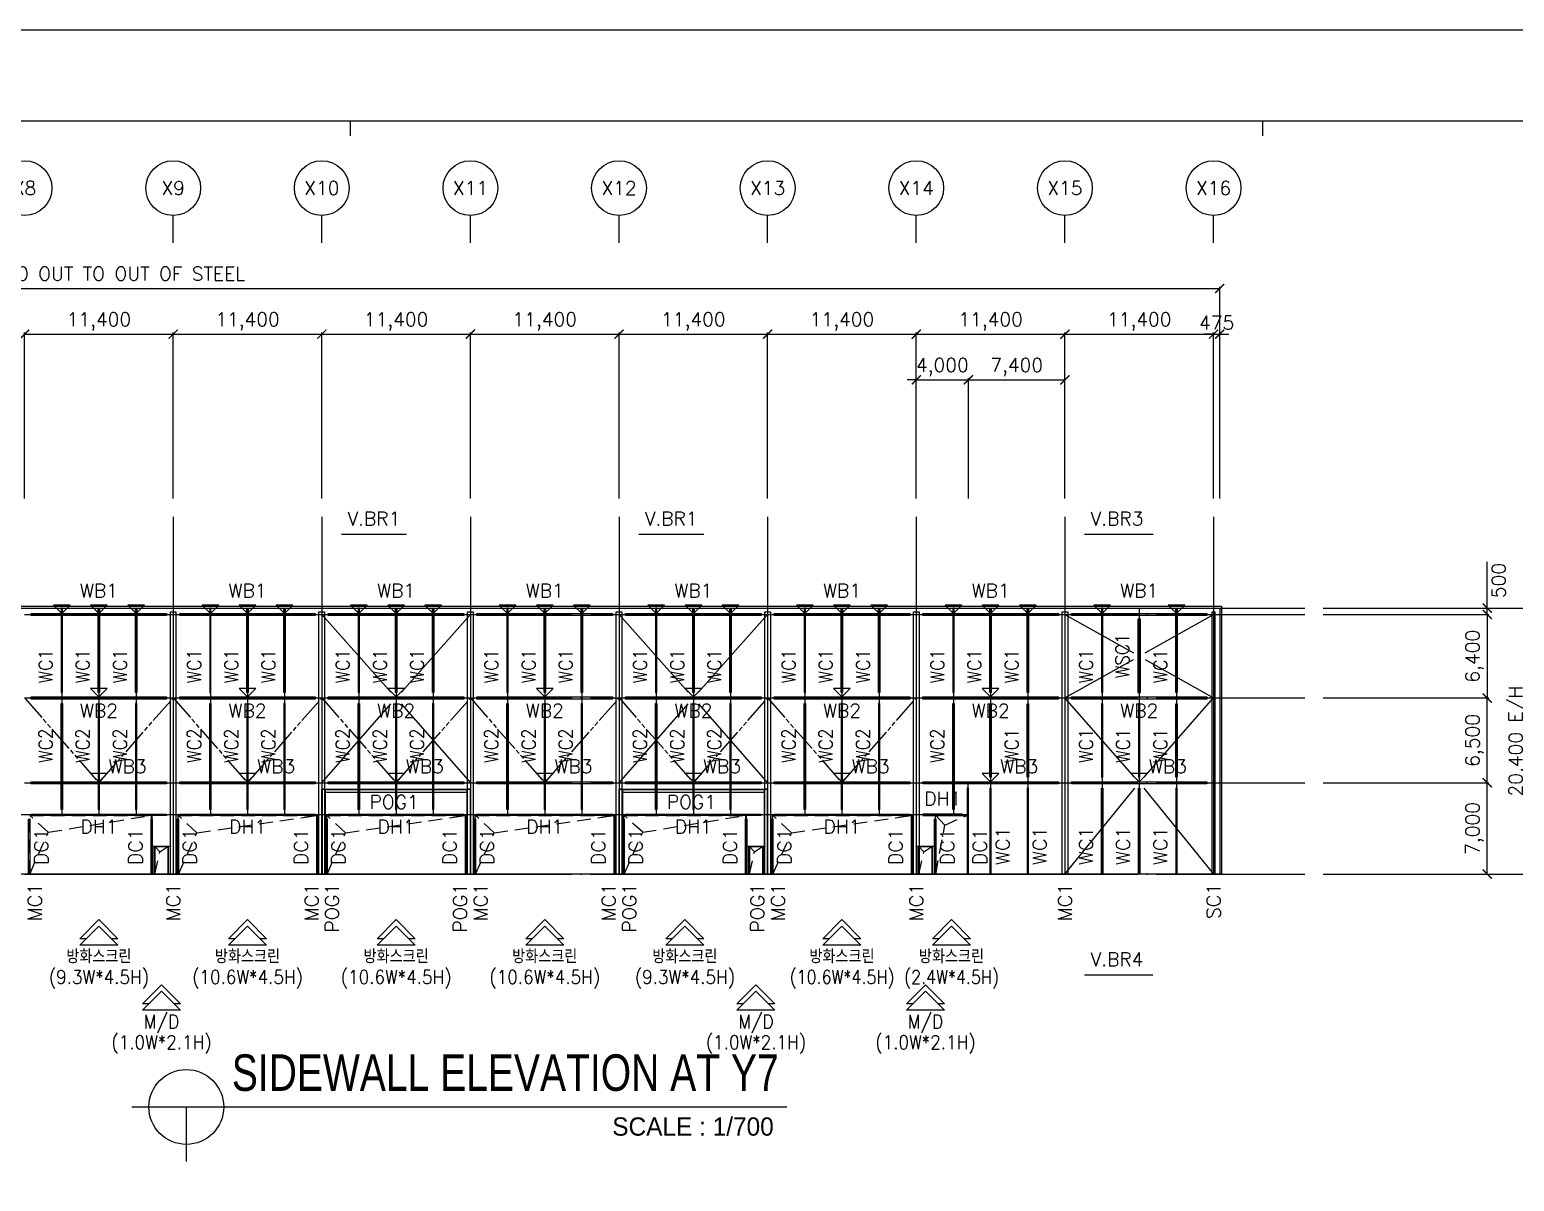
# Model space of a CAD drawing. Header units: metres. Extents: x -297536 to 1852864, y -630451 to -422551.
# Drawn here: x 1294884 to 1408762, y -510863 to -422551 of the extents above; entities that cross this region are included whole.
import ezdxf
from ezdxf.enums import TextEntityAlignment as Align

# ---------------------------------------------------------------- set-up
doc = ezdxf.new("R2010")
doc.units = ezdxf.units.M
doc.header["$LTSCALE"] = 700
for name, pattern in [('CEN', [62, 60, -1, 0, -1]), ('HID', [2.3, 1.5, -0.8]), ('PHANTOM', [30.1625, 19.05, -1.5875, 3.175, -1.5875, 3.175, -1.5875])]:
    doc.linetypes.add(name, pattern=pattern)
for name, color, linetype in [('beam', 7, 'Continuous'), ('bl', 3, 'Continuous'), ('BR', 2, 'Continuous'), ('CEN', 152, 'CEN'), ('COL', 2, 'Continuous'), ('con', 2, 'Continuous'), ('DIM', 7, 'Continuous'), ('HID', 251, 'Continuous'), ('MAIN', 1, 'Continuous'), ('sec', 4, 'Continuous'), ('SYM', 7, 'Continuous'), ('TEX', 3, 'Continuous'), ('된장공장-1$0$WID', 4, 'Continuous')]:
    doc.layers.add(name, color=color, linetype=linetype)
doc.styles.add('HGTXT', font='romans.shx', dxfattribs={"bigfont": 'WHGTXT.shx'})
doc.styles.add('WHGTXT', font='romans.shx', dxfattribs={"bigfont": 'WHGTXT.shx'})
doc.styles.add('나눔바른고딕', font='')
doc.styles.get('나눔바른고딕').set_extended_font_data('나눔바른고딕')
doc.dimstyles.new('KJ', dxfattribs={"dimscale": 700, "dimtxt": 1.5, "dimasz": 1, "dimexe": 0.18, "dimexo": 2, "dimgap": 0.5, "dimtad": 1, "dimdec": 0, "dimzin": 0, "dimdsep": 46, "dimlunit": 6, "dimtxsty": 'HGTXT', "dimblk": 'ARCHTICK', "dimcen": 0.09, "dimclrt": 3, "dimadec": 0, "dimazin": 0, "dimtfac": 1, "dimtdec": 0, "dimtix": 1, "dimtmove": 0, "dimatfit": 0, "dimldrblk": 'OBLIQUE', "dimfxl": 1, "dimtolj": 1, "dimtzin": 0, "dimarcsym": 0})

# ---------------------------------------------------------------- blocks, each defined once
blk = doc.blocks.new('_ArchTick')
at = {"color": 0, "linetype": 'ByBlock', "const_width": 0.15}
blk.add_lwpolyline([(-0.5, -0.5), (0.5, 0.5)], dxfattribs=at)
blk = doc.blocks.new('*D734')
at = {"layer": 'Defpoints', "color": 0, "transparency": 16777216}
for p in [(1386165, -445900), (1385690, -459900), (1386165, -459900)]:
    blk.add_point(p, dxfattribs=at)
at = {"layer": 'DIM', "color": 0, "lineweight": -2, "transparency": 16777216}
for p, q in [((1385690, -445900), (1384990, -445900)), ((1385690, -458500), (1385690, -445774)), ((1385690, -445900), (1386165, -445900)), ((1386165, -458500), (1386165, -445774)), ((1386165, -445900), (1386865, -445900))]:
    blk.add_line(p, q, dxfattribs=at)
at = {"layer": 'DIM', "color": 0, "lineweight": -2, "transparency": 16777216, "xscale": 700, "yscale": 700, "zscale": 700}
blk.add_blockref('_ArchTick', (1385690, -445900), dxfattribs=at)
at = {"layer": 'DIM', "color": 0, "lineweight": -2, "transparency": 16777216, "xscale": 700, "yscale": 700, "zscale": 700, "rotation": 180}
blk.add_blockref('_ArchTick', (1386165, -445900), dxfattribs=at)
at = {"layer": 'DIM', "color": 3, "transparency": 16777216, "insert": (1385927.5, -445025), "char_height": 1050, "attachment_point": 5, "style": 'HGTXT'}
blk.add_mtext('\\A1;475', dxfattribs=at)
blk = doc.blocks.new('_Oblique')
at = {"color": 0, "linetype": 'ByBlock', "lineweight": -2}
blk.add_line((-0.5, -0.5), (0.5, 0.5), dxfattribs=at)
blk = doc.blocks.new('*D735')
at = {"layer": 'Defpoints', "color": 0, "transparency": 16777216}
for p in [(1386165, -442400), (1214215, -459900), (1386165, -459900)]:
    blk.add_point(p, dxfattribs=at)
at = {"layer": 'DIM', "color": 0, "lineweight": -2, "transparency": 16777216}
for p, q in [((1214215, -458500), (1214215, -442274)), ((1214215, -442400), (1386165, -442400)), ((1386165, -458500), (1386165, -442274))]:
    blk.add_line(p, q, dxfattribs=at)
at = {"layer": 'DIM', "color": 0, "lineweight": -2, "transparency": 16777216, "xscale": 700, "yscale": 700, "zscale": 700, "rotation": 180}
blk.add_blockref('_ArchTick', (1214215, -442400), dxfattribs=at)
at = {"layer": 'DIM', "color": 0, "lineweight": -2, "transparency": 16777216, "xscale": 700, "yscale": 700, "zscale": 700}
blk.add_blockref('_ArchTick', (1386165, -442400), dxfattribs=at)
at = {"layer": 'DIM', "color": 3, "transparency": 16777216, "insert": (1300190, -441425), "char_height": 1050, "attachment_point": 5, "style": 'HGTXT'}
blk.add_mtext('\\A1;\\A1;171,950 OUT TO OUT OF STEEL', dxfattribs=at)
blk = doc.blocks.new('*D711')
at = {"layer": 'Defpoints', "color": 0, "transparency": 16777216}
for p in [(1305890, -445900), (1294490, -459900), (1305890, -459900)]:
    blk.add_point(p, dxfattribs=at)
at = {"layer": 'DIM', "color": 0, "lineweight": -2, "transparency": 16777216}
for p, q in [((1294490, -458500), (1294490, -445774)), ((1294490, -445900), (1305890, -445900)), ((1305890, -458500), (1305890, -445774))]:
    blk.add_line(p, q, dxfattribs=at)
at = {"layer": 'DIM', "color": 0, "lineweight": -2, "transparency": 16777216, "xscale": 700, "yscale": 700, "zscale": 700, "rotation": 180}
blk.add_blockref('_ArchTick', (1294490, -445900), dxfattribs=at)
at = {"layer": 'DIM', "color": 0, "lineweight": -2, "transparency": 16777216, "xscale": 700, "yscale": 700, "zscale": 700}
blk.add_blockref('_ArchTick', (1305890, -445900), dxfattribs=at)
at = {"layer": 'DIM', "color": 3, "transparency": 16777216, "insert": (1300190, -444925), "char_height": 1050, "attachment_point": 5, "style": 'HGTXT'}
blk.add_mtext('\\A1;11,400', dxfattribs=at)
blk = doc.blocks.new('*D712')
at = {"layer": 'Defpoints', "color": 0, "transparency": 16777216}
for p in [(1317290, -445900), (1305890, -459900), (1317290, -459900)]:
    blk.add_point(p, dxfattribs=at)
at = {"layer": 'DIM', "color": 0, "lineweight": -2, "transparency": 16777216}
for p, q in [((1305890, -458500), (1305890, -445774)), ((1305890, -445900), (1317290, -445900)), ((1317290, -458500), (1317290, -445774))]:
    blk.add_line(p, q, dxfattribs=at)
at = {"layer": 'DIM', "color": 0, "lineweight": -2, "transparency": 16777216, "xscale": 700, "yscale": 700, "zscale": 700, "rotation": 180}
blk.add_blockref('_ArchTick', (1305890, -445900), dxfattribs=at)
at = {"layer": 'DIM', "color": 0, "lineweight": -2, "transparency": 16777216, "xscale": 700, "yscale": 700, "zscale": 700}
blk.add_blockref('_ArchTick', (1317290, -445900), dxfattribs=at)
at = {"layer": 'DIM', "color": 3, "transparency": 16777216, "insert": (1311590, -444925), "char_height": 1050, "attachment_point": 5, "style": 'HGTXT'}
blk.add_mtext('\\A1;11,400', dxfattribs=at)
blk = doc.blocks.new('*D713')
at = {"layer": 'Defpoints', "color": 0, "transparency": 16777216}
for p in [(1328690, -445900), (1317290, -459900), (1328690, -459900)]:
    blk.add_point(p, dxfattribs=at)
at = {"layer": 'DIM', "color": 0, "lineweight": -2, "transparency": 16777216}
for p, q in [((1317290, -458500), (1317290, -445774)), ((1317290, -445900), (1328690, -445900)), ((1328690, -458500), (1328690, -445774))]:
    blk.add_line(p, q, dxfattribs=at)
at = {"layer": 'DIM', "color": 0, "lineweight": -2, "transparency": 16777216, "xscale": 700, "yscale": 700, "zscale": 700, "rotation": 180}
blk.add_blockref('_ArchTick', (1317290, -445900), dxfattribs=at)
at = {"layer": 'DIM', "color": 0, "lineweight": -2, "transparency": 16777216, "xscale": 700, "yscale": 700, "zscale": 700}
blk.add_blockref('_ArchTick', (1328690, -445900), dxfattribs=at)
at = {"layer": 'DIM', "color": 3, "transparency": 16777216, "insert": (1322990, -444925), "char_height": 1050, "attachment_point": 5, "style": 'HGTXT'}
blk.add_mtext('\\A1;11,400', dxfattribs=at)
blk = doc.blocks.new('*D714')
at = {"layer": 'Defpoints', "color": 0, "transparency": 16777216}
for p in [(1340090, -445900), (1328690, -459900), (1340090, -459900)]:
    blk.add_point(p, dxfattribs=at)
at = {"layer": 'DIM', "color": 0, "lineweight": -2, "transparency": 16777216}
for p, q in [((1328690, -458500), (1328690, -445774)), ((1328690, -445900), (1340090, -445900)), ((1340090, -458500), (1340090, -445774))]:
    blk.add_line(p, q, dxfattribs=at)
at = {"layer": 'DIM', "color": 0, "lineweight": -2, "transparency": 16777216, "xscale": 700, "yscale": 700, "zscale": 700, "rotation": 180}
blk.add_blockref('_ArchTick', (1328690, -445900), dxfattribs=at)
at = {"layer": 'DIM', "color": 0, "lineweight": -2, "transparency": 16777216, "xscale": 700, "yscale": 700, "zscale": 700}
blk.add_blockref('_ArchTick', (1340090, -445900), dxfattribs=at)
at = {"layer": 'DIM', "color": 3, "transparency": 16777216, "insert": (1334390, -444925), "char_height": 1050, "attachment_point": 5, "style": 'HGTXT'}
blk.add_mtext('\\A1;11,400', dxfattribs=at)
blk = doc.blocks.new('*D715')
at = {"layer": 'Defpoints', "color": 0, "transparency": 16777216}
for p in [(1351490, -445900), (1340090, -459900), (1351490, -459900)]:
    blk.add_point(p, dxfattribs=at)
at = {"layer": 'DIM', "color": 0, "lineweight": -2, "transparency": 16777216}
for p, q in [((1340090, -458500), (1340090, -445774)), ((1340090, -445900), (1351490, -445900)), ((1351490, -458500), (1351490, -445774))]:
    blk.add_line(p, q, dxfattribs=at)
at = {"layer": 'DIM', "color": 0, "lineweight": -2, "transparency": 16777216, "xscale": 700, "yscale": 700, "zscale": 700, "rotation": 180}
blk.add_blockref('_ArchTick', (1340090, -445900), dxfattribs=at)
at = {"layer": 'DIM', "color": 0, "lineweight": -2, "transparency": 16777216, "xscale": 700, "yscale": 700, "zscale": 700}
blk.add_blockref('_ArchTick', (1351490, -445900), dxfattribs=at)
at = {"layer": 'DIM', "color": 3, "transparency": 16777216, "insert": (1345790, -444925), "char_height": 1050, "attachment_point": 5, "style": 'HGTXT'}
blk.add_mtext('\\A1;11,400', dxfattribs=at)
blk = doc.blocks.new('*D716')
at = {"layer": 'Defpoints', "color": 0, "transparency": 16777216}
for p in [(1362890, -445900), (1351490, -459900), (1362890, -459900)]:
    blk.add_point(p, dxfattribs=at)
at = {"layer": 'DIM', "color": 0, "lineweight": -2, "transparency": 16777216}
for p, q in [((1351490, -458500), (1351490, -445774)), ((1351490, -445900), (1362890, -445900)), ((1362890, -458500), (1362890, -445774))]:
    blk.add_line(p, q, dxfattribs=at)
at = {"layer": 'DIM', "color": 0, "lineweight": -2, "transparency": 16777216, "xscale": 700, "yscale": 700, "zscale": 700, "rotation": 180}
blk.add_blockref('_ArchTick', (1351490, -445900), dxfattribs=at)
at = {"layer": 'DIM', "color": 0, "lineweight": -2, "transparency": 16777216, "xscale": 700, "yscale": 700, "zscale": 700}
blk.add_blockref('_ArchTick', (1362890, -445900), dxfattribs=at)
at = {"layer": 'DIM', "color": 3, "transparency": 16777216, "insert": (1357190, -444925), "char_height": 1050, "attachment_point": 5, "style": 'HGTXT'}
blk.add_mtext('\\A1;11,400', dxfattribs=at)
blk = doc.blocks.new('*D717')
at = {"layer": 'Defpoints', "color": 0, "transparency": 16777216}
for p in [(1374290, -445900), (1362890, -459900), (1374290, -459900)]:
    blk.add_point(p, dxfattribs=at)
at = {"layer": 'DIM', "color": 0, "lineweight": -2, "transparency": 16777216}
for p, q in [((1362890, -458500), (1362890, -445774)), ((1362890, -445900), (1374290, -445900)), ((1374290, -458500), (1374290, -445774))]:
    blk.add_line(p, q, dxfattribs=at)
at = {"layer": 'DIM', "color": 0, "lineweight": -2, "transparency": 16777216, "xscale": 700, "yscale": 700, "zscale": 700, "rotation": 180}
blk.add_blockref('_ArchTick', (1362890, -445900), dxfattribs=at)
at = {"layer": 'DIM', "color": 0, "lineweight": -2, "transparency": 16777216, "xscale": 700, "yscale": 700, "zscale": 700}
blk.add_blockref('_ArchTick', (1374290, -445900), dxfattribs=at)
at = {"layer": 'DIM', "color": 3, "transparency": 16777216, "insert": (1368590, -444925), "char_height": 1050, "attachment_point": 5, "style": 'HGTXT'}
blk.add_mtext('\\A1;11,400', dxfattribs=at)
blk = doc.blocks.new('*D718')
at = {"layer": 'Defpoints', "color": 0, "transparency": 16777216}
for p in [(1385690, -445900), (1374290, -459900), (1385690, -459900)]:
    blk.add_point(p, dxfattribs=at)
at = {"layer": 'DIM', "color": 0, "lineweight": -2, "transparency": 16777216}
for p, q in [((1374290, -458500), (1374290, -445774)), ((1374290, -445900), (1385690, -445900)), ((1385690, -458500), (1385690, -445774))]:
    blk.add_line(p, q, dxfattribs=at)
at = {"layer": 'DIM', "color": 0, "lineweight": -2, "transparency": 16777216, "xscale": 700, "yscale": 700, "zscale": 700, "rotation": 180}
blk.add_blockref('_ArchTick', (1374290, -445900), dxfattribs=at)
at = {"layer": 'DIM', "color": 0, "lineweight": -2, "transparency": 16777216, "xscale": 700, "yscale": 700, "zscale": 700}
blk.add_blockref('_ArchTick', (1385690, -445900), dxfattribs=at)
at = {"layer": 'DIM', "color": 3, "transparency": 16777216, "insert": (1379990, -444925), "char_height": 1050, "attachment_point": 5, "style": 'HGTXT'}
blk.add_mtext('\\A1;11,400', dxfattribs=at)
blk = doc.blocks.new('*D719')
at = {"layer": 'Defpoints', "color": 0, "transparency": 16777216}
for p in [(1366890, -449400), (1362890, -454362.5), (1366890, -459900)]:
    blk.add_point(p, dxfattribs=at)
at = {"layer": 'DIM', "color": 0, "lineweight": -2, "transparency": 16777216}
for p, q in [((1362890, -449400), (1362190, -449400)), ((1362890, -452962.5), (1362890, -449274)), ((1362890, -449400), (1366890, -449400)), ((1366890, -458500), (1366890, -449274)), ((1366890, -449400), (1367590, -449400))]:
    blk.add_line(p, q, dxfattribs=at)
at = {"layer": 'DIM', "color": 0, "lineweight": -2, "transparency": 16777216, "xscale": 700, "yscale": 700, "zscale": 700}
blk.add_blockref('_ArchTick', (1362890, -449400), dxfattribs=at)
at = {"layer": 'DIM', "color": 0, "lineweight": -2, "transparency": 16777216, "xscale": 700, "yscale": 700, "zscale": 700, "rotation": 180}
blk.add_blockref('_ArchTick', (1366890, -449400), dxfattribs=at)
at = {"layer": 'DIM', "color": 3, "transparency": 16777216, "insert": (1364890, -448425), "char_height": 1050, "attachment_point": 5, "style": 'HGTXT'}
blk.add_mtext('\\A1;4,000', dxfattribs=at)
blk = doc.blocks.new('*D720')
at = {"layer": 'Defpoints', "color": 0, "transparency": 16777216}
for p in [(1374290, -449400), (1374290, -454362.5), (1366890, -459900)]:
    blk.add_point(p, dxfattribs=at)
at = {"layer": 'DIM', "color": 0, "lineweight": -2, "transparency": 16777216}
for p, q in [((1366890, -458500), (1366890, -449274)), ((1366890, -449400), (1374290, -449400)), ((1374290, -452962.5), (1374290, -449274))]:
    blk.add_line(p, q, dxfattribs=at)
at = {"layer": 'DIM', "color": 0, "lineweight": -2, "transparency": 16777216, "xscale": 700, "yscale": 700, "zscale": 700, "rotation": 180}
blk.add_blockref('_ArchTick', (1366890, -449400), dxfattribs=at)
at = {"layer": 'DIM', "color": 0, "lineweight": -2, "transparency": 16777216, "xscale": 700, "yscale": 700, "zscale": 700}
blk.add_blockref('_ArchTick', (1374290, -449400), dxfattribs=at)
at = {"layer": 'DIM', "color": 3, "transparency": 16777216, "insert": (1370590, -448425), "char_height": 1050, "attachment_point": 5, "style": 'HGTXT'}
blk.add_mtext('\\A1;7,400', dxfattribs=at)
blk = doc.blocks.new('*D694')
at = {"layer": 'Defpoints', "color": 0, "transparency": 16777216}
for p in [(1392690, -480300), (1406690, -480300), (1392690, -487300)]:
    blk.add_point(p, dxfattribs=at)
at = {"layer": 'DIM', "color": 0, "lineweight": -2, "transparency": 16777216}
for p, q in [((1394090, -480300), (1406816, -480300)), ((1406690, -487300), (1406690, -480300)), ((1394090, -487300), (1406816, -487300))]:
    blk.add_line(p, q, dxfattribs=at)
at = {"layer": 'DIM', "color": 0, "lineweight": -2, "transparency": 16777216, "xscale": 700, "yscale": 700, "zscale": 700}
for p, rotation in [((1406690, -480300), 90), ((1406690, -487300), 270)]:
    blk.add_blockref('_ArchTick', p, dxfattribs=dict(at, rotation=rotation))
at = {"layer": 'DIM', "color": 3, "transparency": 16777216, "insert": (1405715, -483800), "char_height": 1050, "attachment_point": 5, "rotation": 90, "style": 'HGTXT'}
blk.add_mtext('\\A1;7,000', dxfattribs=at)
blk = doc.blocks.new('*D695')
at = {"layer": 'Defpoints', "color": 0, "transparency": 16777216}
for p in [(1392690, -473800), (1406690, -473800), (1392690, -480300)]:
    blk.add_point(p, dxfattribs=at)
at = {"layer": 'DIM', "color": 0, "lineweight": -2, "transparency": 16777216}
for p, q in [((1394090, -473800), (1406816, -473800)), ((1406690, -480300), (1406690, -473800)), ((1394090, -480300), (1406816, -480300))]:
    blk.add_line(p, q, dxfattribs=at)
at = {"layer": 'DIM', "color": 0, "lineweight": -2, "transparency": 16777216, "xscale": 700, "yscale": 700, "zscale": 700}
for p, rotation in [((1406690, -473800), 90), ((1406690, -480300), 270)]:
    blk.add_blockref('_ArchTick', p, dxfattribs=dict(at, rotation=rotation))
at = {"layer": 'DIM', "color": 3, "transparency": 16777216, "insert": (1405715, -477050), "char_height": 1050, "attachment_point": 5, "rotation": 90, "style": 'HGTXT'}
blk.add_mtext('\\A1;6,500', dxfattribs=at)
blk = doc.blocks.new('*D696')
at = {"layer": 'Defpoints', "color": 0, "transparency": 16777216}
for p in [(1392690, -466900), (1410190, -466900), (1392690, -487300)]:
    blk.add_point(p, dxfattribs=at)
at = {"layer": 'DIM', "color": 0, "lineweight": -2, "transparency": 16777216}
for p, q in [((1394090, -466900), (1410316, -466900)), ((1410190, -487300), (1410190, -466900)), ((1394090, -487300), (1410316, -487300))]:
    blk.add_line(p, q, dxfattribs=at)
at = {"layer": 'DIM', "color": 0, "lineweight": -2, "transparency": 16777216, "xscale": 700, "yscale": 700, "zscale": 700}
for p, rotation in [((1410190, -466900), 90), ((1410190, -487300), 270)]:
    blk.add_blockref('_ArchTick', p, dxfattribs=dict(at, rotation=rotation))
at = {"layer": 'DIM', "color": 3, "transparency": 16777216, "insert": (1409040, -477100), "char_height": 1050, "attachment_point": 5, "rotation": 90, "style": 'HGTXT'}
blk.add_mtext('\\A1;20,400 E/H', dxfattribs=at)
blk = doc.blocks.new('*D697')
at = {"layer": 'Defpoints', "color": 0, "transparency": 16777216}
for p in [(1392690, -467400), (1392690, -473800), (1406690, -473800)]:
    blk.add_point(p, dxfattribs=at)
at = {"layer": 'DIM', "color": 0, "lineweight": -2, "transparency": 16777216}
for p, q in [((1394090, -467400), (1406816, -467400)), ((1406690, -467400), (1406690, -473800)), ((1394090, -473800), (1406816, -473800))]:
    blk.add_line(p, q, dxfattribs=at)
at = {"layer": 'DIM', "color": 0, "lineweight": -2, "transparency": 16777216, "xscale": 700, "yscale": 700, "zscale": 700}
for p, rotation in [((1406690, -467400), 90), ((1406690, -473800), 270)]:
    blk.add_blockref('_ArchTick', p, dxfattribs=dict(at, rotation=rotation))
at = {"layer": 'DIM', "color": 3, "transparency": 16777216, "insert": (1405715, -470600), "char_height": 1050, "attachment_point": 5, "rotation": 90, "style": 'HGTXT'}
blk.add_mtext('\\A1;6,400', dxfattribs=at)
blk = doc.blocks.new('*D698')
at = {"layer": 'Defpoints', "color": 0, "transparency": 16777216}
for p in [(1392690, -466900), (1406690, -466900), (1392690, -467400)]:
    blk.add_point(p, dxfattribs=at)
at = {"layer": 'DIM', "color": 0, "lineweight": -2, "transparency": 16777216}
for p, q in [((1394090, -466900), (1406816, -466900)), ((1406690, -466900), (1406690, -466200)), ((1406690, -467400), (1406690, -466900)), ((1394090, -467400), (1406816, -467400)), ((1406690, -467400), (1406690, -468100))]:
    blk.add_line(p, q, dxfattribs=at)
at = {"layer": 'DIM', "color": 0, "lineweight": -2, "transparency": 16777216, "xscale": 700, "yscale": 700, "zscale": 700}
for p, rotation in [((1406690, -466900), 270), ((1406690, -467400), 90)]:
    blk.add_blockref('_ArchTick', p, dxfattribs=dict(at, rotation=rotation))
at = {"layer": 'DIM', "color": 3, "transparency": 16777216, "insert": (1407565, -464793), "char_height": 1050, "attachment_point": 5, "rotation": 90, "style": 'HGTXT'}
blk.add_mtext('\\A1;500', dxfattribs=at)
blk = doc.blocks.new('DOOR')
blk.add_lwpolyline([(31623, 8965), (31707, 8965), (31457, 9215), (31457, 9215), (31207, 8965), (31290, 8965)])
blk.add_lwpolyline([(31207, 8881), (31707, 8881), (31457, 9131), (31457, 9131)], close=True)
blk = doc.blocks.new('MARKER')
at = {"color": 3}
for p, q in [((584.404724, 584.404724), (-584.40472, 584.404724)), ((-584.40472, 584.404724), (0, 0)), ((0, 0), (584.404724, 584.404724))]:
    blk.add_line(p, q, dxfattribs=at)
blk = doc.blocks.new('Form01')
at = {"ltscale": 0.015}
blk.add_lwpolyline([(0, 0), (420, 0), (420, -297), (0, -297)], close=True, dxfattribs=at)
at = {"layer": '된장공장-1$0$WID', "ltscale": 250}
for p, q in [((10, -10), (410, -10)), ((210, -10), (210, -11.62)), ((310, -11.62), (310, -10))]:
    blk.add_line(p, q, dxfattribs=at)

msp = doc.modelspace()

# ---------------------------------------------------------------- linework, layer by layer
at = {"color": 6}
for points in [[(1317546, -480800), (1328434, -480800), (1328434, -481050), (1317546, -481050)], [(1317546, -480815), (1328434, -480815), (1328434, -481035), (1317546, -481035)], [(1340346, -480800), (1351234, -480800), (1351234, -481050), (1340346, -481050)], [(1340346, -480815), (1351234, -480815), (1351234, -481035), (1340346, -481035)]]:
    msp.add_lwpolyline(points, close=True, dxfattribs=at)
at = {"layer": 'beam'}
for points in [[(1294990, -467325), (1305390, -467325), (1305390, -467475), (1294990, -467475)], [(1306390, -467325), (1316790, -467325), (1316790, -467475), (1306390, -467475)], [(1317790, -467325), (1328190, -467325), (1328190, -467475), (1317790, -467475)], [(1329190, -467325), (1339590, -467325), (1339590, -467475), (1329190, -467475)], [(1340590, -467325), (1350990, -467325), (1350990, -467475), (1340590, -467475)], [(1351990, -467325), (1362390, -467325), (1362390, -467475), (1351990, -467475)], [(1363390, -467325), (1373790, -467325), (1373790, -467475), (1363390, -467475)], [(1374790, -467325), (1385190, -467325), (1385190, -467475), (1374790, -467475)], [(1294990, -473700), (1305390, -473700), (1305390, -473900), (1294990, -473900)], [(1306390, -473700), (1316790, -473700), (1316790, -473900), (1306390, -473900)], [(1317790, -473700), (1328190, -473700), (1328190, -473900), (1317790, -473900)], [(1329190, -473700), (1339590, -473700), (1339590, -473900), (1329190, -473900)], [(1340590, -473700), (1350990, -473700), (1350990, -473900), (1340590, -473900)], [(1351990, -473700), (1362390, -473700), (1362390, -473900), (1351990, -473900)], [(1363390, -473700), (1373790, -473700), (1373790, -473900), (1363390, -473900)], [(1374790, -473700), (1385190, -473700), (1385190, -473900), (1374790, -473900)], [(1294990, -480225), (1305390, -480225), (1305390, -480375), (1294990, -480375)], [(1306390, -480225), (1316790, -480225), (1316790, -480375), (1306390, -480375)], [(1317790, -480225), (1328190, -480225), (1328190, -480375), (1317790, -480375)], [(1329190, -480225), (1339590, -480225), (1339590, -480375), (1329190, -480375)], [(1340590, -480225), (1350990, -480225), (1350990, -480375), (1340590, -480375)], [(1351990, -480225), (1362390, -480225), (1362390, -480375), (1351990, -480375)], [(1363390, -480225), (1373790, -480225), (1373790, -480375), (1363390, -480375)], [(1374790, -480225), (1385190, -480225), (1385190, -480375), (1374790, -480375)]]:
    msp.add_lwpolyline(points, close=True, dxfattribs=at)
at = {"layer": 'bl'}
msp.add_lwpolyline([(1214215, -466900), (1386165, -466900), (1386165, -487300), (1214215, -487300)], close=True, dxfattribs=at)
at = {"layer": 'BR'}
for points in [[(1322589.2, -473350), (1317290, -467400)], [(1328690, -467400), (1323390.8, -473350)], [(1345389.2, -473350), (1340090, -467400)], [(1351490, -467400), (1346190.8, -473350)], [(1374290, -467400), (1379540, -470347.4)], [(1380440, -470347.4), (1385690, -467400)], [(1374290, -473800), (1379540, -470852.6)], [(1380440, -470852.6), (1385690, -473800)], [(1317290, -480300), (1322595.4, -474250)], [(1323384.6, -474250), (1328690, -480300)], [(1340090, -480300), (1345395.4, -474250)], [(1346184.6, -474250), (1351490, -480300)], [(1379617.3, -479875), (1374290, -473800)], [(1380362.7, -479875), (1385690, -473800)], [(1374290, -487300), (1379643.9, -480725)], [(1380336.1, -480725), (1385690, -487300)]]:
    msp.add_lwpolyline(points, dxfattribs=at)
at = {"layer": 'CEN'}
for p, q in [((1305890, -459900), (1305890, -487300)), ((1317290, -459900), (1317290, -487300)), ((1328690, -459900), (1328690, -487300)), ((1340090, -459900), (1340090, -487300)), ((1351490, -459900), (1351490, -487300)), ((1362890, -459900), (1362890, -487300)), ((1374290, -459900), (1374290, -487300)), ((1385690, -459900), (1385690, -487300)), ((1207690, -466900), (1392690, -466900)), ((1297340, -466900), (1297340, -482750)), ((1300190, -466900), (1300190, -482750)), ((1303040, -466900), (1303040, -482750)), ((1308740, -466900), (1308740, -482750)), ((1311590, -466900), (1311590, -482750)), ((1314440, -466900), (1314440, -482750)), ((1320140, -466900), (1320140, -482750)), ((1322990, -466900), (1322990, -482750)), ((1325840, -466900), (1325840, -482750)), ((1331540, -466900), (1331540, -482750)), ((1334390, -466900), (1334390, -482750)), ((1337240, -466900), (1337240, -482750)), ((1342940, -466900), (1342940, -482750)), ((1345790, -466900), (1345790, -482750)), ((1348640, -466900), (1348640, -482750)), ((1354340, -466900), (1354340, -482750)), ((1357190, -466900), (1357190, -482750)), ((1360040, -466900), (1360040, -482750)), ((1365740, -466900), (1365740, -482750)), ((1368590, -466900), (1368590, -487300)), ((1371440, -466900), (1371440, -487300)), ((1377140, -466900), (1377140, -487300)), ((1379990, -466900), (1379990, -487300)), ((1382840, -466900), (1382840, -487300)), ((1207690, -467400), (1392690, -467400)), ((1207690, -473800), (1392690, -473800)), ((1207690, -480300), (1392690, -480300)), ((1366840, -480300), (1366840, -487300)), ((1366890, -482750), (1214690, -482750)), ((1304240, -482750), (1304240, -487300)), ((1306240, -482750), (1306240, -487300)), ((1316940, -482750), (1316940, -487300)), ((1317640, -482750), (1317640, -487300)), ((1328340, -482750), (1328340, -487300)), ((1329040, -482750), (1329040, -487300)), ((1339740, -482750), (1339740, -487300)), ((1340440, -482750), (1340440, -487300)), ((1349840, -482750), (1349840, -487300)), ((1351840, -482750), (1351840, -487300)), ((1362540, -482750), (1362540, -487300)), ((1364340, -482750), (1364340, -487300)), ((1207690, -487300), (1392690, -487300))]:
    msp.add_line(p, q, dxfattribs=at)
at = {"layer": 'COL'}
for points in [[(1379890, -473375), (1380090, -473375), (1380090, -467750), (1379890, -467750)], [(1385590, -467200), (1385790, -467200), (1385790, -487300), (1385590, -487300)]]:
    msp.add_lwpolyline(points, close=True, dxfattribs=at)
at = {"layer": 'COL', "color": 6}
for points in [[(1317296, -480800), (1317546, -480800), (1317546, -487300), (1317296, -487300)], [(1317311, -487300), (1317531, -487300), (1317531, -480800), (1317311, -480800)], [(1328684, -480800), (1328434, -480800), (1328434, -487300), (1328684, -487300)], [(1328669, -487300), (1328449, -487300), (1328449, -480800), (1328669, -480800)], [(1340096, -480800), (1340346, -480800), (1340346, -487300), (1340096, -487300)], [(1340111, -487300), (1340331, -487300), (1340331, -480800), (1340111, -480800)], [(1351484, -480800), (1351234, -480800), (1351234, -487300), (1351484, -487300)], [(1351469, -487300), (1351249, -487300), (1351249, -480800), (1351469, -480800)]]:
    msp.add_lwpolyline(points, close=True, dxfattribs=at)
at = {"layer": 'con'}
for p, q in [((1302712.3, -505162.8), (1352959.2, -505162.8)), ((1306894.6, -505162.8), (1306894.6, -509345.1))]:
    msp.add_line(p, q, dxfattribs=at)
msp.add_circle((1306894.6, -505162.8), 2869.8, dxfattribs=at)
at = {"layer": 'DIM'}
msp.add_line((1406690, -466900), (1406690, -463350.2), dxfattribs=at)
for points in [[(1318797.5, -469092.6, 0, 350, 0), (1318797.5, -468042.6, 0, 0, 0), (1318797.5, -461228.8, 0, 0, 0)], [(1318797.5, -478580.9, 0, 350, 0), (1318797.5, -477530.9, 0, 0, 0), (1318797.5, -461228.8, 0, 0, 0)], [(1341597.5, -469092.6, 0, 350, 0), (1341597.5, -468042.6, 0, 0, 0), (1341597.5, -461228.8, 0, 0, 0)], [(1341597.5, -478580.9, 0, 350, 0), (1341597.5, -477530.9, 0, 0, 0), (1341597.5, -461228.8, 0, 0, 0)], [(1375797.5, -468246.3, 0, 350, 0), (1375797.5, -467196.3, 0, 0, 0), (1375797.5, -461228.8, 0, 0, 0)], [(1375797.5, -472953.7, 0, 350, 0), (1375797.5, -471903.7, 0, 0, 0), (1375797.5, -461228.8, 0, 0, 0)], [(1375797.5, -475519.1, 0, 350, 0), (1375797.5, -476569.1, 0, 0, 0), (1375797.5, -495026, 0, 0, 0)], [(1375797.5, -485448.7, 0, 350, 0), (1375797.5, -486498.7, 0, 0, 0), (1375797.5, -495026, 0, 0, 0)]]:
    msp.add_lwpolyline(points, format="xyseb", dxfattribs=at)
for points in [[(1318797.5, -461228.8), (1323796.7, -461228.8)], [(1341597.5, -461228.8), (1346596.7, -461228.8)], [(1375797.5, -461228.8), (1381049, -461228.8)], [(1375797.5, -495026), (1381033.2, -495026)]]:
    msp.add_lwpolyline(points, dxfattribs=at)
at = {"layer": 'HID', "linetype": 'HID'}
for p, q in [((1296311, -484095), (1294890, -482800)), ((1296311, -484095), (1304190, -482800)), ((1307710.3, -484142.3), (1306290, -482800)), ((1307710.3, -484142.3), (1316890, -482800)), ((1319110.3, -484142.3), (1317690, -482800)), ((1319110.3, -484142.3), (1328290, -482800)), ((1330510.3, -484142.3), (1329090, -482800)), ((1330510.3, -484142.3), (1339690, -482800)), ((1341911, -484095), (1340490, -482800)), ((1341911, -484095), (1349790, -482800)), ((1353310.3, -484142.3), (1351890, -482800)), ((1353310.3, -484142.3), (1362490, -482800)), ((1365071.9, -483548), (1364390, -482800)), ((1365071.9, -483548), (1366790, -482800)), ((1364390, -487300), (1365071.9, -483548)), ((1294890, -487300), (1296311, -484095)), ((1306290, -487300), (1307710.3, -484142.3)), ((1317690, -487300), (1319110.3, -484142.3)), ((1329090, -487300), (1330510.3, -484142.3)), ((1340490, -487300), (1341911, -484095)), ((1351890, -487300), (1353310.3, -484142.3)), ((1304871.3, -485591.9), (1304490, -485200)), ((1304490, -487300), (1304871.3, -485591.9)), ((1304871.3, -485591.9), (1305490, -485200)), ((1350471.3, -485591.9), (1350090, -485200)), ((1350090, -487300), (1350471.3, -485591.9)), ((1350471.3, -485591.9), (1351090, -485200)), ((1363471.3, -485591.9), (1363090, -485200)), ((1363090, -487300), (1363471.3, -485591.9)), ((1363471.3, -485591.9), (1364090, -485200))]:
    msp.add_line(p, q, dxfattribs=at)
at = {"layer": 'HID'}
msp.add_lwpolyline([(1214090, -466750), (1386290, -466750), (1386290, -487300), (1214090, -487300)], close=True, dxfattribs=at)
at = {"layer": 'HID', "linetype": 'PHANTOM', "ltscale": 0.15}
for points in [[(1294490, -473800), (1300190, -480300), (1305890, -473800)], [(1305890, -473800), (1311590, -480300), (1317290, -473800)], [(1317290, -473800), (1322990, -480300), (1328690, -473800)], [(1328690, -473800), (1334390, -480300), (1340090, -473800)], [(1340090, -473800), (1345790, -480300), (1351490, -473800)], [(1351490, -473800), (1357190, -480300), (1362890, -473800)]]:
    msp.add_lwpolyline(points, dxfattribs=at)
at = {"layer": 'HID', "linetype": 'HID'}
for points in [[(1294890, -482800), (1304190, -482800), (1304190, -487300), (1294890, -487300)], [(1306290, -482800), (1316890, -482800), (1316890, -487300), (1306290, -487300)], [(1317690, -482800), (1328290, -482800), (1328290, -487300), (1317690, -487300)], [(1329090, -482800), (1339690, -482800), (1339690, -487300), (1329090, -487300)], [(1340490, -482800), (1349790, -482800), (1349790, -487300), (1340490, -487300)], [(1351890, -482800), (1362490, -482800), (1362490, -487300), (1351890, -487300)], [(1364390, -482800), (1366790, -482800), (1366790, -487300), (1364390, -487300)], [(1304490, -485200), (1305490, -485200), (1305490, -487300), (1304490, -487300)], [(1350090, -485200), (1351090, -485200), (1351090, -487300), (1350090, -487300)], [(1363090, -485200), (1364090, -485200), (1364090, -487300), (1363090, -487300)]]:
    msp.add_lwpolyline(points, close=True, dxfattribs=at)
at = {"layer": 'MAIN'}
for points in [[(1305675, -467200), (1306105, -467200), (1306105, -487300), (1305675, -487300)], [(1317075, -467200), (1317505, -467200), (1317505, -487300), (1317075, -487300)], [(1328475, -467200), (1328905, -467200), (1328905, -487300), (1328475, -487300)], [(1339875, -467200), (1340305, -467200), (1340305, -487300), (1339875, -487300)], [(1351275, -467200), (1351705, -467200), (1351705, -487300), (1351275, -487300)], [(1362675, -467200), (1363105, -467200), (1363105, -487300), (1362675, -487300)], [(1374075, -467200), (1374505, -467200), (1374505, -487300), (1374075, -487300)]]:
    msp.add_lwpolyline(points, close=True, dxfattribs=at)
at = {"layer": 'sec'}
for points in [[(1297290, -473375), (1297390, -473375), (1297390, -466900), (1297290, -466900)], [(1300240, -473375), (1300140, -473375), (1300140, -466900), (1300240, -466900)], [(1303090, -473375), (1302990, -473375), (1302990, -466900), (1303090, -466900)], [(1308690, -473375), (1308790, -473375), (1308790, -466900), (1308690, -466900)], [(1311640, -473375), (1311540, -473375), (1311540, -466900), (1311640, -466900)], [(1314490, -473375), (1314390, -473375), (1314390, -466900), (1314490, -466900)], [(1320090, -473375), (1320190, -473375), (1320190, -466900), (1320090, -466900)], [(1323040, -473375), (1322940, -473375), (1322940, -466900), (1323040, -466900)], [(1325890, -473375), (1325790, -473375), (1325790, -466900), (1325890, -466900)], [(1331490, -473375), (1331590, -473375), (1331590, -466900), (1331490, -466900)], [(1334440, -473375), (1334340, -473375), (1334340, -466900), (1334440, -466900)], [(1337290, -473375), (1337190, -473375), (1337190, -466900), (1337290, -466900)], [(1342890, -473375), (1342990, -473375), (1342990, -466900), (1342890, -466900)], [(1345840, -473375), (1345740, -473375), (1345740, -466900), (1345840, -466900)], [(1348690, -473375), (1348590, -473375), (1348590, -466900), (1348690, -466900)], [(1354290, -473375), (1354390, -473375), (1354390, -466900), (1354290, -466900)], [(1357240, -473375), (1357140, -473375), (1357140, -466900), (1357240, -466900)], [(1360090, -473375), (1359990, -473375), (1359990, -466900), (1360090, -466900)], [(1365690, -473375), (1365790, -473375), (1365790, -466900), (1365690, -466900)], [(1368640, -473375), (1368540, -473375), (1368540, -466900), (1368640, -466900)], [(1371490, -473375), (1371390, -473375), (1371390, -466900), (1371490, -466900)], [(1377090, -473375), (1377190, -473375), (1377190, -466900), (1377090, -466900)], [(1382890, -473375), (1382790, -473375), (1382790, -466900), (1382890, -466900)], [(1297290, -474225), (1297390, -474225), (1297390, -482350), (1297290, -482350)], [(1300240, -474225), (1300140, -474225), (1300140, -482350), (1300240, -482350)], [(1303090, -474225), (1302990, -474225), (1302990, -482350), (1303090, -482350)], [(1308690, -474225), (1308790, -474225), (1308790, -482350), (1308690, -482350)], [(1311640, -474225), (1311540, -474225), (1311540, -482350), (1311640, -482350)], [(1314490, -474225), (1314390, -474225), (1314390, -482350), (1314490, -482350)], [(1320090, -474225), (1320190, -474225), (1320190, -482350), (1320090, -482350)], [(1323040, -474225), (1322940, -474225), (1322940, -482350), (1323040, -482350)], [(1325890, -474225), (1325790, -474225), (1325790, -482350), (1325890, -482350)], [(1331490, -474225), (1331590, -474225), (1331590, -482350), (1331490, -482350)], [(1334440, -474225), (1334340, -474225), (1334340, -482350), (1334440, -482350)], [(1337290, -474225), (1337190, -474225), (1337190, -482350), (1337290, -482350)], [(1342890, -474225), (1342990, -474225), (1342990, -482350), (1342890, -482350)], [(1345840, -474225), (1345740, -474225), (1345740, -482350), (1345840, -482350)], [(1348690, -474225), (1348590, -474225), (1348590, -482350), (1348690, -482350)], [(1354290, -474225), (1354390, -474225), (1354390, -482350), (1354290, -482350)], [(1357240, -474225), (1357140, -474225), (1357140, -482350), (1357240, -482350)], [(1360090, -474225), (1359990, -474225), (1359990, -482350), (1360090, -482350)], [(1365690, -474225), (1365790, -474225), (1365790, -482350), (1365690, -482350)], [(1368640, -479875), (1368540, -479875), (1368540, -474250), (1368640, -474250)], [(1371490, -479875), (1371390, -479875), (1371390, -474250), (1371490, -474250)], [(1377090, -479875), (1377190, -479875), (1377190, -474250), (1377090, -474250)], [(1379940, -479875), (1380040, -479875), (1380040, -474250), (1379940, -474250)], [(1382890, -479875), (1382790, -479875), (1382790, -474250), (1382890, -474250)], [(1366890, -480725), (1366790, -480725), (1366790, -487300), (1366890, -487300)], [(1368640, -480725), (1368540, -480725), (1368540, -487300), (1368640, -487300)], [(1371490, -480725), (1371390, -480725), (1371390, -487300), (1371490, -487300)], [(1377090, -480725), (1377190, -480725), (1377190, -487300), (1377090, -487300)], [(1379940, -480725), (1380040, -480725), (1380040, -487300), (1379940, -487300)], [(1382890, -480725), (1382790, -480725), (1382790, -487300), (1382890, -487300)], [(1294990, -482700), (1305390, -482700), (1305390, -482800), (1294990, -482800)], [(1306390, -482700), (1316790, -482700), (1316790, -482800), (1306390, -482800)], [(1317790, -482700), (1328190, -482700), (1328190, -482800), (1317790, -482800)], [(1329190, -482700), (1339590, -482700), (1339590, -482800), (1329190, -482800)], [(1340590, -482700), (1350990, -482700), (1350990, -482800), (1340590, -482800)], [(1351990, -482700), (1362390, -482700), (1362390, -482800), (1351990, -482800)], [(1366440, -482700), (1363390, -482700), (1363390, -482800), (1366440, -482800)], [(1294790, -487300), (1294790, -483100), (1294890, -483100), (1294890, -487300)], [(1304190, -487300), (1304190, -483100), (1304290, -483100), (1304290, -487300)], [(1306190, -487300), (1306190, -483100), (1306290, -483100), (1306290, -487300)], [(1316990, -487300), (1316990, -483100), (1316890, -483100), (1316890, -487300)], [(1317590, -487300), (1317590, -483100), (1317690, -483100), (1317690, -487300)], [(1328390, -487300), (1328390, -483100), (1328290, -483100), (1328290, -487300)], [(1328990, -487300), (1328990, -483100), (1329090, -483100), (1329090, -487300)], [(1339790, -487300), (1339790, -483100), (1339690, -483100), (1339690, -487300)], [(1340390, -487300), (1340390, -483100), (1340490, -483100), (1340490, -487300)], [(1349790, -487300), (1349790, -483100), (1349890, -483100), (1349890, -487300)], [(1351790, -487300), (1351790, -483100), (1351890, -483100), (1351890, -487300)], [(1362590, -487300), (1362590, -483100), (1362490, -483100), (1362490, -487300)], [(1364290, -487300), (1364290, -483100), (1364390, -483100), (1364390, -487300)], [(1304290, -485150), (1305675, -485150), (1305675, -485200), (1304290, -485200)], [(1304440, -487300), (1304440, -485200), (1304490, -485200), (1304490, -487300)], [(1305540, -487300), (1305540, -485200), (1305490, -485200), (1305490, -487300)], [(1349890, -485150), (1351275, -485150), (1351275, -485200), (1349890, -485200)], [(1350040, -487300), (1350040, -485200), (1350090, -485200), (1350090, -487300)], [(1351140, -487300), (1351140, -485200), (1351090, -485200), (1351090, -487300)], [(1362890, -485150), (1364290, -485150), (1364290, -485200), (1362890, -485200)], [(1363040, -487300), (1363040, -485200), (1363090, -485200), (1363090, -487300)], [(1364140, -487300), (1364140, -485200), (1364090, -485200), (1364090, -487300)]]:
    msp.add_lwpolyline(points, close=True, dxfattribs=at)
at = {"layer": 'SYM'}
for p, q in [((1305890, -438900), (1305890, -436800)), ((1317290, -438900), (1317290, -436800)), ((1328690, -438900), (1328690, -436800)), ((1340090, -438900), (1340090, -436800)), ((1351490, -438900), (1351490, -436800)), ((1362890, -438900), (1362890, -436800)), ((1374290, -438900), (1374290, -436800)), ((1385690, -438900), (1385690, -436800))]:
    msp.add_line(p, q, dxfattribs=at)
for centre in [(1294490, -434700), (1305890, -434700), (1317290, -434700), (1328690, -434700), (1340090, -434700), (1351490, -434700), (1362890, -434700), (1374290, -434700), (1385690, -434700)]:
    msp.add_circle(centre, 2100, dxfattribs=at)

# ---------------------------------------------------------------- block references
for name, p, xscale, yscale, zscale in [('Form01', (1172464.2, -422550.9), 700, 700, 700), ('DOOR', (1483686.6, -544551.9), -5.833333333333333, 5.833333333333333, 5.833333333333333), ('DOOR', (1495086.6, -544551.9), -5.833333333333333, 5.833333333333333, 5.833333333333333), ('DOOR', (1506486.6, -544551.9), -5.833333333333333, 5.833333333333333, 5.833333333333333), ('DOOR', (1517886.6, -544551.9), -5.833333333333333, 5.833333333333333, 5.833333333333333), ('DOOR', (1528636.6, -544551.9), -5.833333333333333, 5.833333333333333, 5.833333333333333), ('DOOR', (1540686.6, -544551.9), -5.833333333333333, 5.833333333333333, 5.833333333333333), ('DOOR', (1549086.6, -544551.9), -5.833333333333333, 5.833333333333333, 5.833333333333333), ('DOOR', (1488486.6, -549551.9), -5.833333333333333, 5.833333333333333, 5.833333333333333), ('DOOR', (1534086.6, -549551.9), -5.833333333333333, 5.833333333333333, 5.833333333333333), ('DOOR', (1547086.6, -549551.9), -5.833333333333333, 5.833333333333333, 5.833333333333333)]:
    msp.add_blockref(name, p, dxfattribs=dict(xscale=xscale, yscale=yscale, zscale=zscale))
at = {"color": 3, "xscale": 1.09375, "yscale": 1.09375, "zscale": 1.09375}
for p in [(1297340, -467325), (1300190, -467325), (1303040, -467325), (1308740, -467325), (1311590, -467325), (1314440, -467325), (1320140, -467325), (1322990, -467325), (1325840, -467325), (1331540, -467325), (1334390, -467325), (1337240, -467325), (1342940, -467325), (1345790, -467325), (1348640, -467325), (1354340, -467325), (1357190, -467325), (1360040, -467325), (1365740, -467325), (1368590, -467325), (1371440, -467325), (1377140, -467325), (1382840, -467325), (1300190, -473700), (1311590, -473700), (1322990, -473700), (1334390, -473700), (1345790, -473700), (1357190, -473700), (1368590, -473700), (1300190, -480225), (1311590, -480225), (1322990, -480225), (1334390, -480225), (1345790, -480225), (1357190, -480225), (1368590, -480225), (1379990, -480225)]:
    msp.add_blockref('MARKER', p, dxfattribs=at)

# ---------------------------------------------------------------- texts
at = {"color": 4, "style": '나눔바른고딕', "width": 0.8}
msp.add_text('SIDEWALL ELEVATION AT Y7', height=2800, dxfattribs=at).set_placement((1331361.8, -503927.1), align=Align.CENTER)
at = {"color": 4, "style": '나눔바른고딕'}
msp.add_text('SCALE : 1/700', height=1400, dxfattribs=at).set_placement((1339571.5, -507362.5))
at = {"layer": 'TEX', "style": 'WHGTXT'}
for s, p in [('X8', (1294490, -434700)), ('X9', (1305890, -434700)), ('X10', (1317290, -434700)), ('X11', (1328690, -434700)), ('X12', (1340090, -434700)), ('X13', (1351490, -434700)), ('X14', (1362890, -434700)), ('X15', (1374290, -434700)), ('X16', (1385690, -434700))]:
    msp.add_text(s, height=1050, dxfattribs=at).set_placement(p, align=Align.MIDDLE)
at = {"layer": 'TEX', "color": 3, "style": 'WHGTXT'}
for s, p in [('V.BR1', (1319263.1, -460878.8)), ('V.BR1', (1342063.1, -460878.8)), ('V.BR3', (1376263.1, -460878.8)), ('V.BR4', (1376263.1, -494676))]:
    msp.add_text(s, height=1050, dxfattribs=at).set_placement(p, align=Align.BOTTOM_LEFT)
for s, p in [('WB1', (1300190, -466400)), ('WB1', (1311590, -466400)), ('WB1', (1322990, -466400)), ('WB1', (1334390, -466400)), ('WB1', (1345790, -466400)), ('WB1', (1357190, -466400)), ('WB1', (1368590, -466400)), ('WB1', (1379990, -466400)), ('WB3', (1302385.5, -479875)), ('WB3', (1313785.5, -479875)), ('WB3', (1325185.5, -479875)), ('WB3', (1336585.5, -479875)), ('WB3', (1347985.5, -479875)), ('WB3', (1359385.5, -479875)), ('WB3', (1370785.5, -479875)), ('WB3', (1382185.5, -479875)), ('DH1', (1364915, -482350))]:
    msp.add_text(s, height=1050, dxfattribs=at).set_placement(p, align=Align.BOTTOM_CENTER)
at = {"layer": 'TEX', "color": 3, "style": 'WHGTXT', "width": 0.9}
msp.add_text('WSC1', height=1050, rotation=90, dxfattribs=at).set_placement((1379540, -470562.5), align=Align.BOTTOM_CENTER)
for s, p in [('WC1', (1296940, -472675)), ('WC1', (1299790, -472675)), ('WC1', (1302640, -472675)), ('WC1', (1308340, -472675)), ('WC1', (1311190, -472675)), ('WC1', (1314040, -472675)), ('WC1', (1319740, -472675)), ('WC1', (1322590, -472675)), ('WC1', (1325440, -472675)), ('WC1', (1331140, -472675)), ('WC1', (1333990, -472675)), ('WC1', (1336840, -472675)), ('WC1', (1342540, -472675)), ('WC1', (1345390, -472675)), ('WC1', (1348240, -472675)), ('WC1', (1353940, -472675)), ('WC1', (1356790, -472675)), ('WC1', (1359640, -472675)), ('WC1', (1365340, -472675)), ('WC1', (1368190, -472675)), ('WC1', (1371040, -472675)), ('WC1', (1376740, -472675)), ('WC1', (1382440, -472675)), ('WC2', (1296940, -478775)), ('WC2', (1299790, -478775)), ('WC2', (1302640, -478775)), ('WC2', (1308340, -478775)), ('WC2', (1311190, -478775)), ('WC2', (1314040, -478775)), ('WC2', (1319740, -478775)), ('WC2', (1322590, -478775)), ('WC2', (1325440, -478775)), ('WC2', (1331140, -478775)), ('WC2', (1333990, -478775)), ('WC2', (1336840, -478775)), ('WC2', (1342540, -478775)), ('WC2', (1345390, -478775)), ('WC2', (1348240, -478775)), ('WC2', (1353940, -478775)), ('WC2', (1356790, -478775)), ('WC2', (1359640, -478775)), ('WC2', (1365340, -478775)), ('WC1', (1371040, -478775)), ('WC1', (1376740, -478775)), ('WC1', (1379590, -478775)), ('WC1', (1382440, -478775))]:
    msp.add_text(s, height=1050, rotation=90, dxfattribs=at).set_placement(p, align=Align.BOTTOM_LEFT)
at = {"layer": 'TEX', "color": 3, "style": 'WHGTXT'}
for s, p in [('WB2', (1300190, -474250)), ('WB2', (1311590, -474250)), ('WB2', (1322990, -474250)), ('WB2', (1334390, -474250)), ('WB2', (1345790, -474250)), ('WB2', (1357190, -474250)), ('WB2', (1368590, -474250)), ('WB2', (1379990, -474250)), ('DH1', (1300190, -483150)), ('DH1', (1311590, -483150)), ('DH1', (1322990, -483150)), ('DH1', (1334390, -483150)), ('DH1', (1345790, -483150)), ('DH1', (1357190, -483150))]:
    msp.add_text(s, height=1050, dxfattribs=at).set_placement(p, align=Align.TOP_CENTER)
at = {"layer": 'TEX', "color": 6, "style": 'WHGTXT'}
for p in [(1322840, -481250), (1345640, -481250)]:
    msp.add_text('POG1', height=1050, dxfattribs=at).set_placement(p, align=Align.TOP_CENTER)
at = {"layer": 'TEX', "color": 3, "style": 'WHGTXT'}
for s, p in [('DC1', (1295240, -486600)), ('DC1', (1306640, -486600)), ('DC1', (1318040, -486600)), ('DC1', (1329440, -486600)), ('DC1', (1340840, -486600)), ('DC1', (1352240, -486600)), ('DC1', (1364740, -486600)), ('DC1', (1367240, -486600)), ('WC1', (1368990, -486600)), ('WC1', (1371840, -486600))]:
    msp.add_text(s, height=1050, rotation=90, dxfattribs=at).set_placement(p, align=Align.TOP_LEFT)
for s, p in [('DC1', (1303840, -486600)), ('DC1', (1316540, -486600)), ('DC1', (1327940, -486600)), ('DC1', (1339340, -486600)), ('DC1', (1349440, -486600)), ('DC1', (1362140, -486600)), ('WC1', (1376740, -486600)), ('WC1', (1379590, -486600)), ('WC1', (1382440, -486600))]:
    msp.add_text(s, height=1050, rotation=90, dxfattribs=at).set_placement(p, align=Align.BOTTOM_LEFT)
at = {"layer": 'TEX', "color": 1, "style": 'WHGTXT'}
for p in [(1295277.5, -488000), (1305890, -488000), (1316502.5, -488000), (1329477.5, -488000), (1339302.5, -488000), (1352277.5, -488000), (1362890, -488000), (1374290, -488000)]:
    msp.add_text('MC1', height=1050, rotation=90, dxfattribs=at).set_placement(p, align=Align.MIDDLE_RIGHT)
at = {"layer": 'TEX', "color": 6, "style": 'WHGTXT'}
for p in [(1318077.5, -488000), (1327902.5, -488000), (1340877.5, -488000), (1350702.5, -488000)]:
    msp.add_text('POG1', height=1050, rotation=90, dxfattribs=at).set_placement(p, align=Align.MIDDLE_RIGHT)
at = {"layer": 'TEX', "color": 3, "style": 'WHGTXT'}
msp.add_text('SC1', height=1050, rotation=90, dxfattribs=at).set_placement((1385690, -488000), align=Align.MIDDLE_RIGHT)
for s, width, p in [('방화스크린', 0.9, (1300190, -493095.4)), ('방화스크린', 0.9, (1311590, -493095.4)), ('방화스크린', 0.9, (1322990, -493095.4)), ('방화스크린', 0.9, (1334390, -493095.4)), ('방화스크린', 0.9, (1345140, -493095.4)), ('방화스크린', 0.9, (1357190, -493095.4)), ('방화스크린', 0.9, (1365590, -493095.4)), ('(9.3W*4.5H)', 0.9, (1300190, -494670.4)), ('(10.6W*4.5H)', 0.9, (1311590, -494670.4)), ('(10.6W*4.5H)', 0.9, (1322990, -494670.4)), ('(10.6W*4.5H)', 0.9, (1334390, -494670.4)), ('(9.3W*4.5H)', 0.9, (1345140, -494670.4)), ('(10.6W*4.5H)', 0.85, (1357190, -494670.4)), ('(2.4W*4.5H)', 0.85, (1365590, -494670.4)), ('M/D', 0.9, (1304990, -498095.4)), ('M/D', 0.9, (1350590, -498095.4)), ('M/D', 0.9, (1363590, -498095.4)), ('(1.0W*2.1H)', 0.9, (1304990, -499670.4)), ('(1.0W*2.1H)', 0.9, (1350590, -499670.4)), ('(1.0W*2.1H)', 0.9, (1363590, -499670.4))]:
    msp.add_text(s, height=1050, dxfattribs=dict(at, width=width)).set_placement(p, align=Align.TOP_CENTER)

# ---------------------------------------------------------------- dimensions: what is measured, and where the dimension line sits
at = {"layer": 'DIM'}
for base, p1, p2, angle, text, override, picture, middle in [((1386165, -442400), (1214215, -459900), (1386165, -459900), 180, '\\A1;<> OUT TO OUT OF STEEL', {"dimtxsty": 'HGTXT', "dimldrblk": 'Oblique'}, '*D735', (1300190, -441425)), ((1410190, -466900), (1392690, -487300), (1392690, -466900), 270, '<> E/H', {"dimscale": 700, "dimtxsty": 'HGTXT'}, '*D696', (1409040, -477100))]:
    dim = msp.add_linear_dim(base=base, p1=p1, p2=p2, angle=angle, text=text, dimstyle='KJ', override=override, dxfattribs=at)
    dim.commit()
    dim.dimension.update_dxf_attribs({"geometry": picture, "text_midpoint": middle})
for base, p1, p2, angle, override, picture, middle in [((1305890, -445900), (1294490, -459900), (1305890, -459900), 180, {"dimtxsty": 'HGTXT', "dimldrblk": 'Oblique'}, '*D711', (1300190, -444925)), ((1317290, -445900), (1305890, -459900), (1317290, -459900), 180, {"dimtxsty": 'HGTXT', "dimldrblk": 'Oblique'}, '*D712', (1311590, -444925)), ((1328690, -445900), (1317290, -459900), (1328690, -459900), 180, {"dimtxsty": 'HGTXT', "dimldrblk": 'Oblique'}, '*D713', (1322990, -444925)), ((1340090, -445900), (1328690, -459900), (1340090, -459900), 180, {"dimtxsty": 'HGTXT', "dimldrblk": 'Oblique'}, '*D714', (1334390, -444925)), ((1351490, -445900), (1340090, -459900), (1351490, -459900), 180, {"dimtxsty": 'HGTXT', "dimldrblk": 'Oblique'}, '*D715', (1345790, -444925)), ((1362890, -445900), (1351490, -459900), (1362890, -459900), 180, {"dimtxsty": 'HGTXT', "dimldrblk": 'Oblique'}, '*D716', (1357190, -444925)), ((1374290, -445900), (1362890, -459900), (1374290, -459900), 180, {"dimtxsty": 'HGTXT', "dimldrblk": 'Oblique'}, '*D717', (1368590, -444925)), ((1385690, -445900), (1374290, -459900), (1385690, -459900), 180, {"dimtxsty": 'HGTXT', "dimldrblk": 'Oblique'}, '*D718', (1379990, -444925)), ((1386165, -445900), (1385690, -459900), (1386165, -459900), 180, {"dimtxsty": 'HGTXT', "dimldrblk": 'Oblique'}, '*D734', (1385927.5, -445025)), ((1406690, -473800), (1392690, -467400), (1392690, -473800), 90, {"dimscale": 700}, '*D697', (1405715, -470600)), ((1406690, -473800), (1392690, -480300), (1392690, -473800), 270, {"dimscale": 700}, '*D695', (1405715, -477050)), ((1406690, -480300), (1392690, -487300), (1392690, -480300), 270, {"dimscale": 700}, '*D694', (1405715, -483800))]:
    dim = msp.add_linear_dim(base=base, p1=p1, p2=p2, angle=angle, dimstyle='KJ', override=override, dxfattribs=at)
    dim.commit()
    dim.dimension.update_dxf_attribs({"geometry": picture, "text_midpoint": middle})
for base, p1, p2, picture, middle in [((1366890, -449400), (1362890, -454362.5), (1366890, -459900), '*D719', (1364890, -448425)), ((1374290, -449400), (1366890, -459900), (1374290, -454362.5), '*D720', (1370590, -448425))]:
    dim = msp.add_linear_dim(base=base, p1=p1, p2=p2, dimstyle='KJ', override={"dimtxsty": 'HGTXT', "dimldrblk": 'Oblique'}, dxfattribs=at)
    dim.commit()
    dim.dimension.update_dxf_attribs({"geometry": picture, "text_midpoint": middle})
dim = msp.add_linear_dim(base=(1406690, -466900), p1=(1392690, -467400), p2=(1392690, -466900), angle=270, dimstyle='KJ', override={"dimscale": 700, "dimtmove": 2}, dxfattribs=at)
dim.commit()
dim.dimension.update_dxf_attribs({"geometry": '*D698', "text_midpoint": (1407565, -464793), "dimtype": 160})

doc.saveas('drawing.dxf')
